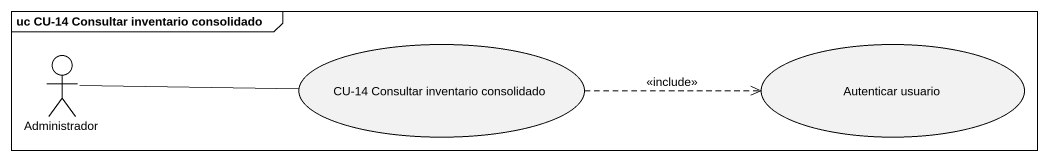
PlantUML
@startuml
mainframe uc CU-14 Consultar inventario consolidado
actor Administrador
usecase "CU-14 Consultar inventario consolidado" as CU_14_Consultar_inventario
usecase "Autenticar usuario" as Autenticar_usuario
Administrador -right- CU_14_Consultar_inventario
CU_14_Consultar_inventario .right.> Autenticar_usuario : <<include>>
@enduml
